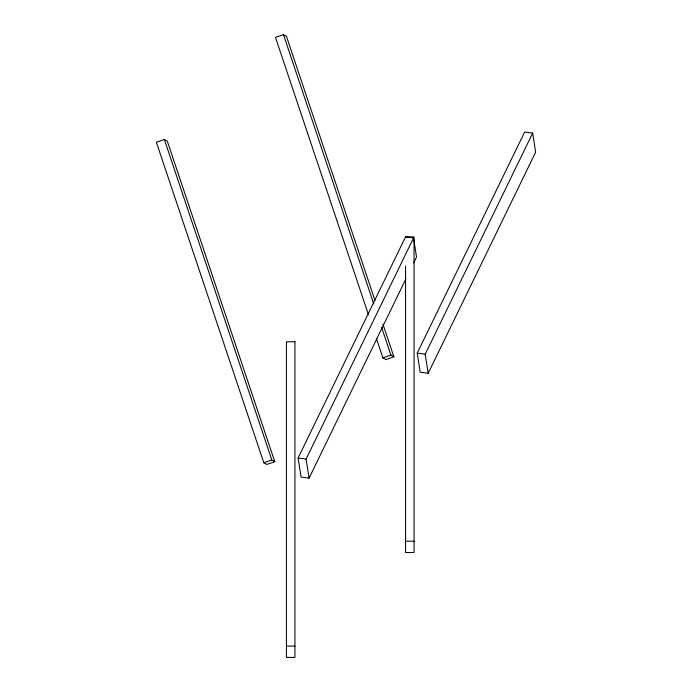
<?xml version="1.0" encoding="UTF-8"?>
<svg xmlns="http://www.w3.org/2000/svg" width="692" height="692" viewBox="0 0 692 692"><rect width="100%" height="100%" fill="white"/><g stroke="black" fill="none" stroke-linecap="round" stroke-linejoin="round"><path stroke-width="1.04" d="M405.685 279.343L309.073 478.163L301.072 477.091L298.105 458.009L405.555 236.889L414.05 236.889L414.05 552.527L405.555 552.527L405.555 266.022M309.073 478.163L306.098 459.081L413.557 237.962L405.555 236.889M413.695 262.856L416.523 257.043L413.557 237.962M417.215 353.145L524.666 132.016L532.667 133.089L535.634 152.171L428.184 373.291L420.182 372.227L417.215 353.145L425.217 354.209L532.667 133.089M375.012 300.51L286.445 36.33L283.469 34.6L275.477 37.359L368.507 314.86M164.359 139.473L156.366 142.232L263.816 462.74L266.783 464.462L274.785 461.702L167.334 141.203L164.359 139.473L271.818 459.972L274.785 461.702M382.927 357.868L390.928 355.1L393.895 356.83L385.902 359.598L382.927 357.868L376.405 338.414M263.816 462.74L271.818 459.972M405.555 541.187L414.05 541.187M286.445 646.06L294.939 646.06M298.105 458.009L306.098 459.081M382.91 324.064L393.895 356.83M283.469 34.6L373.758 303.909M381.655 327.454L390.928 355.1M425.217 354.209L428.184 373.291M294.939 341.762L286.445 341.762L286.445 657.4L294.939 657.4L294.939 341.762"/></g></svg>
